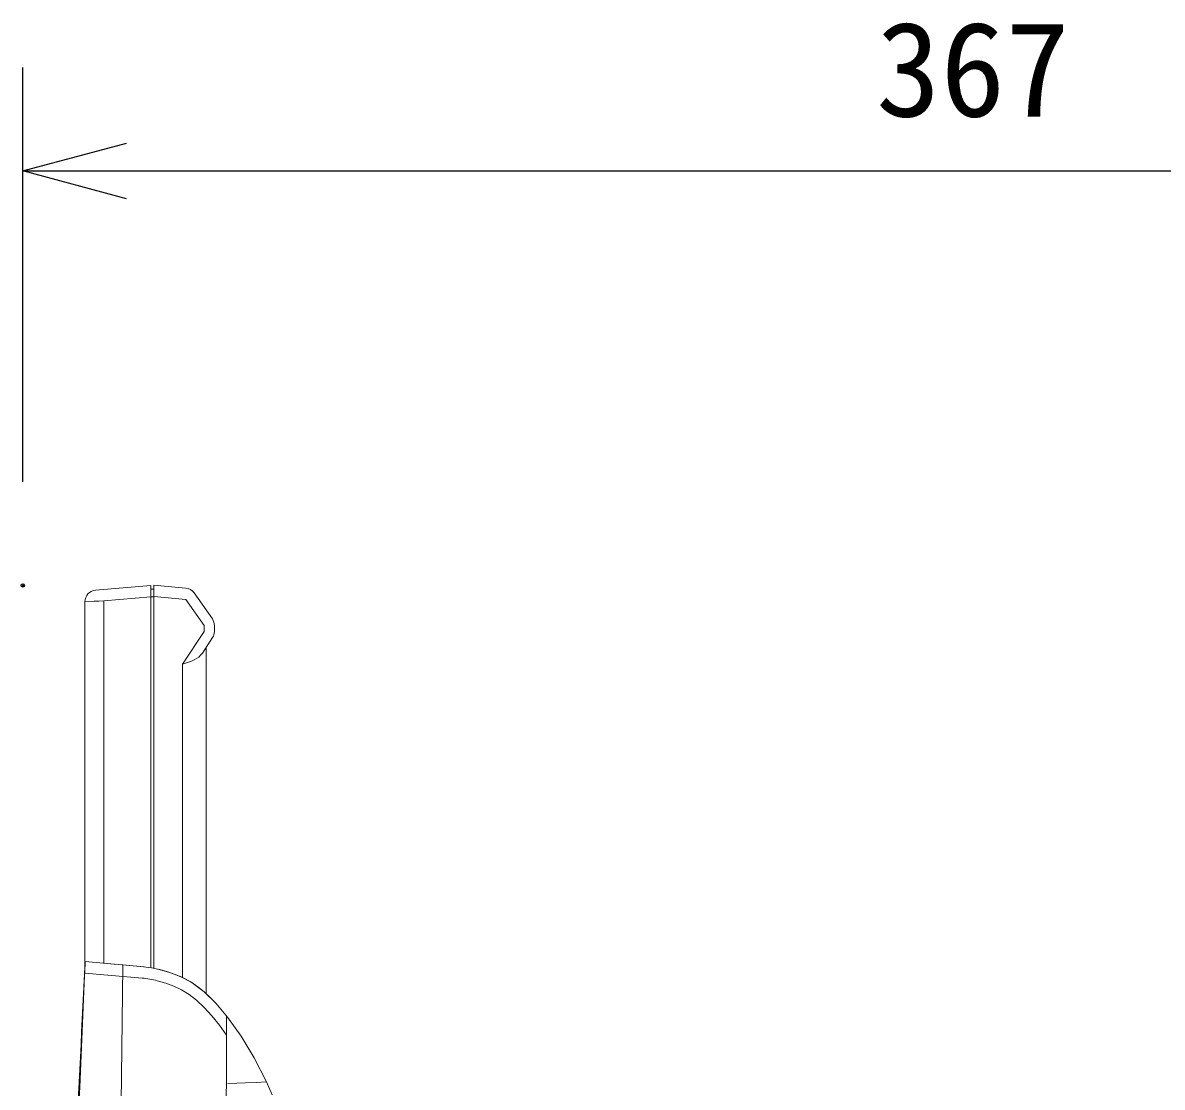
# Model space of a CAD drawing. Units: millimetres, scale not verified. Extents: x -62 to 63, y -57 to 57.
# Drawn here: x 15.49 to 37.49, y 12.56 to 33.1 of the extents above; entities that cross this region are included whole.
import ezdxf
from ezdxf.enums import TextEntityAlignment as Align

# ---------------------------------------------------------------- set-up
doc = ezdxf.new("R2010")
doc.units = ezdxf.units.MM
doc.header["$LTSCALE"] = 0.125
doc.header["$PDMODE"] = 32
doc.header["$PDSIZE"] = 0.0625
for name, color, linetype in [('0-0_0', 7, 'Continuous'), ('0-3_DEFPOINTS', 7, 'Continuous'), ('0-6_SUNPO', 7, 'Continuous')]:
    doc.layers.add(name, color=color, linetype=linetype)
doc.layers.add('0-5_GAIKEI', color=1, linetype='Continuous', lineweight=18)
doc.styles.add('ＭＳ ゴシック', font='')
doc.styles.get('ＭＳ ゴシック').set_extended_font_data('MS Gothic')

# ---------------------------------------------------------------- blocks, each defined once
blk = doc.blocks.new('_OPEN30')
at = {"layer": '0-0_0'}
blk.add_line((0, 0), (-1, 0), dxfattribs=at)
blk.add_lwpolyline([(-1, 0.26795), (0, 0), (-1, -0.26795)], dxfattribs=at)
blk = doc.blocks.new('D4')
at = {"layer": '0-3_DEFPOINTS'}
blk.add_point((13.5032, 25.0112), dxfattribs=at)
at = {"layer": '0-6_SUNPO'}
for p, q in [((13.5032, 27.0112), (13.5032, 35.0112)), ((15.5032, 33.0112), (48.2032, 33.0112))]:
    blk.add_line(p, q, dxfattribs=at)
at = {"layer": '0-6_SUNPO', "xscale": 2, "yscale": 2, "rotation": 180}
blk.add_blockref('_OPEN30', (13.5032, 33.0112), dxfattribs=at)
at = {"layer": '0-6_SUNPO', "style": 'ＭＳ ゴシック'}
blk.add_text('367', height=1.833, dxfattribs=at).set_placement((29.9782, 33.5112), align=Align.BOTTOM_LEFT)

msp = doc.modelspace()

# ---------------------------------------------------------------- linework, layer by layer
at = {"layer": '0-5_GAIKEI', "color": 7}
for p, q in [((17.9558, 22.2421), (16.8867, 22.1486)), ((18.6336, 22.1898), (18.0158, 22.2438)), ((17.9558, 22.1721), (18.0158, 22.169)), ((17.9558, 22.0229), (18.0158, 22.0229)), ((18.7947, 22.0968), (19.146, 21.595)), ((16.6858, 21.9294), (16.6858, 14.8532)), ((19.1858, 21.4688), (19.1858, 21.354)), ((19.1497, 21.2332), (18.9535, 20.9349)), ((19.0263, 21.0456), (19.0263, 14.3608)), ((16.6871, 14.9794), (16.6864, 14.869)), ((16.6908, 14.9791), (16.6867, 14.869)), ((16.6891, 14.924), (16.6915, 14.979)), ((16.6915, 14.979), (17.2531, 14.9299)), ((16.6864, 14.863), (16.5838, 12.5553)), ((16.6864, 14.8698), (16.6863, 14.8635)), ((16.6864, 14.869), (16.6863, 14.8635)), ((16.6863, 14.8635), (16.6863, 14.8632)), ((16.6863, 14.8632), (16.6863, 14.8632)), ((16.6888, 14.9265), (16.6867, 14.869)), ((17.2531, 14.9299), (17.3328, 14.9229)), ((17.3328, 14.9229), (17.416, 14.9156)), ((17.416, 14.9156), (17.8188, 14.8804)), ((17.417, 14.869), (17.416, 14.9156)), ((17.4198, 14.8908), (17.417, 14.8664)), ((17.4176, 14.9155), (17.4173, 14.8922)), ((17.971, 14.8608), (17.8188, 14.8804)), ((18.1192, 14.8294), (17.971, 14.8608)), ((18.2675, 14.788), (18.1036, 14.8333)), ((18.1192, 14.8294), (18.3182, 14.7719)), ((18.4277, 14.7331), (18.2675, 14.788)), ((18.3182, 14.7719), (18.532, 14.6898)), ((18.5821, 14.6663), (18.4277, 14.7331)), ((18.532, 14.6898), (18.7566, 14.5683)), ((18.7566, 14.5683), (18.9856, 14.3979)), ((18.9879, 14.3959), (18.8627, 14.4954)), ((18.9856, 14.3979), (19.2143, 14.1768)), ((19.2143, 14.1768), (19.441, 13.9063)), ((19.7003, 13.5379), (19.441, 13.9063)), ((19.952, 13.1224), (19.7003, 13.5379)), ((20.1901, 12.6575), (19.952, 13.1224)), ((16.5845, 12.5553), (16.5838, 12.5553)), ((20.3, 12.411), (20.1901, 12.6575))]:
    msp.add_line(p, q, dxfattribs=at)
at = {"layer": '0-5_GAIKEI'}
for p, q in [((17.9558, 22.2421), (17.9558, 14.8636)), ((18.0158, 22.2438), (18.0158, 14.8529)), ((17.9558, 22.0229), (17.051, 21.9438)), ((18.6336, 21.9706), (18.0158, 22.0247)), ((16.866, 21.9365), (16.6858, 21.9294)), ((16.9545, 21.94), (16.866, 21.9365)), ((17.051, 21.9438), (16.9545, 21.94)), ((17.051, 21.9438), (17.051, 14.9475)), ((18.6336, 21.9706), (18.985, 21.4688)), ((18.985, 21.354), (18.5699, 20.7227)), ((18.985, 21.4688), (18.985, 21.354)), ((18.5699, 14.6692), (18.5699, 20.7227)), ((16.6827, 14.7589), (17.7905, 14.662)), ((17.417, 14.8664), (17.415, 14.6949)), ((19.2826, 13.7504), (19.4185, 13.5627)), ((19.4188, 13.8484), (19.4185, 13.5627))]:
    msp.add_line(p, q, dxfattribs=at)
at = {"layer": '0-5_GAIKEI', "color": 7}
for points in [[(18.9535, 20.9349), (18.9203, 20.893), (18.882, 20.8584), (18.8391, 20.8292), (18.792, 20.8039), (18.7409, 20.7813), (18.6863, 20.7607), (18.6291, 20.7414), (18.5699, 20.7227)], [(16.6864, 14.87), (16.6866, 14.9794), (16.6864, 14.869)], [(17.8272, 14.8796), (16.6908, 14.9791), (16.6866, 14.9794)], [(16.6867, 14.869), (16.6732, 14.6164), (16.6602, 14.3663), (16.6474, 14.1172), (16.6349, 13.8695), (16.6224, 13.6233), (16.61, 13.3786), (16.5976, 13.1356), (16.5849, 12.8942), (16.5719, 12.6545)], [(16.5845, 12.5553), (16.6866, 14.869), (16.6874, 14.8852)], [(16.6855, 14.848), (16.684, 14.8202), (16.6808, 14.7591)], [(18.8627, 14.4954), (18.7277, 14.5864), (18.5821, 14.6663)], [(19.2152, 14.1759), (19.1049, 14.289), (18.9879, 14.3959)], [(16.5719, 12.6545), (16.5585, 12.4165), (16.5444, 12.1803), (16.5296, 11.9459), (16.514, 11.7134), (16.4971, 11.4828), (16.479, 11.2542), (16.4597, 11.0278), (16.4395, 10.8035), (16.4189, 10.5812), (16.3979, 10.3608)], [(16.5845, 12.5553), (16.5426, 11.7742), (16.4864, 11.0028), (16.4168, 10.2447)]]:
    msp.add_lwpolyline(points, dxfattribs=at)
at = {"layer": '0-5_GAIKEI'}
for points in [[(17.4173, 14.8922), (17.3781, 11.7166), (17.2877, 8.8303), (17.1902, 6.2231), (17.0459, 3.9094)], [(18.0825, 14.6117), (18.2452, 14.5645), (18.402, 14.5064), (18.5513, 14.4346), (18.6959, 14.3448), (18.8402, 14.2333), (18.9873, 14.0961), (19.1366, 13.9326), (19.2826, 13.7504)], [(19.4189, 13.9348), (19.4132, 11.1057), (19.4008, 8.5239), (19.3889, 6.2121), (19.3706, 4.1789)], [(20.1901, 12.6575), (19.99, 12.6477), (19.787, 12.6395), (19.6163, 12.6338), (19.4475, 12.6289)]]:
    msp.add_lwpolyline(points, dxfattribs=at)
at = {"layer": '0-5_GAIKEI', "color": 7}
for centre, start, end in [((16.9058, 21.9294), 95.00203, 180.00018), ((18.6145, 21.9706), 35, 85), ((18.9658, 21.4688), 0, 35), ((18.9658, 21.354), 326.67575, 360)]:
    msp.add_arc(centre, 0.22, start, end, dxfattribs=at)
at = {"layer": '0-5_GAIKEI'}
msp.add_arc((17.6354, 12.8888), 1.78, 75.45349, 85, dxfattribs=at)

# ---------------------------------------------------------------- block references
at = {"layer": '0-6_SUNPO'}
msp.add_blockref('D4', (1.9826, -2.769), dxfattribs=at)

doc.saveas('drawing.dxf')
